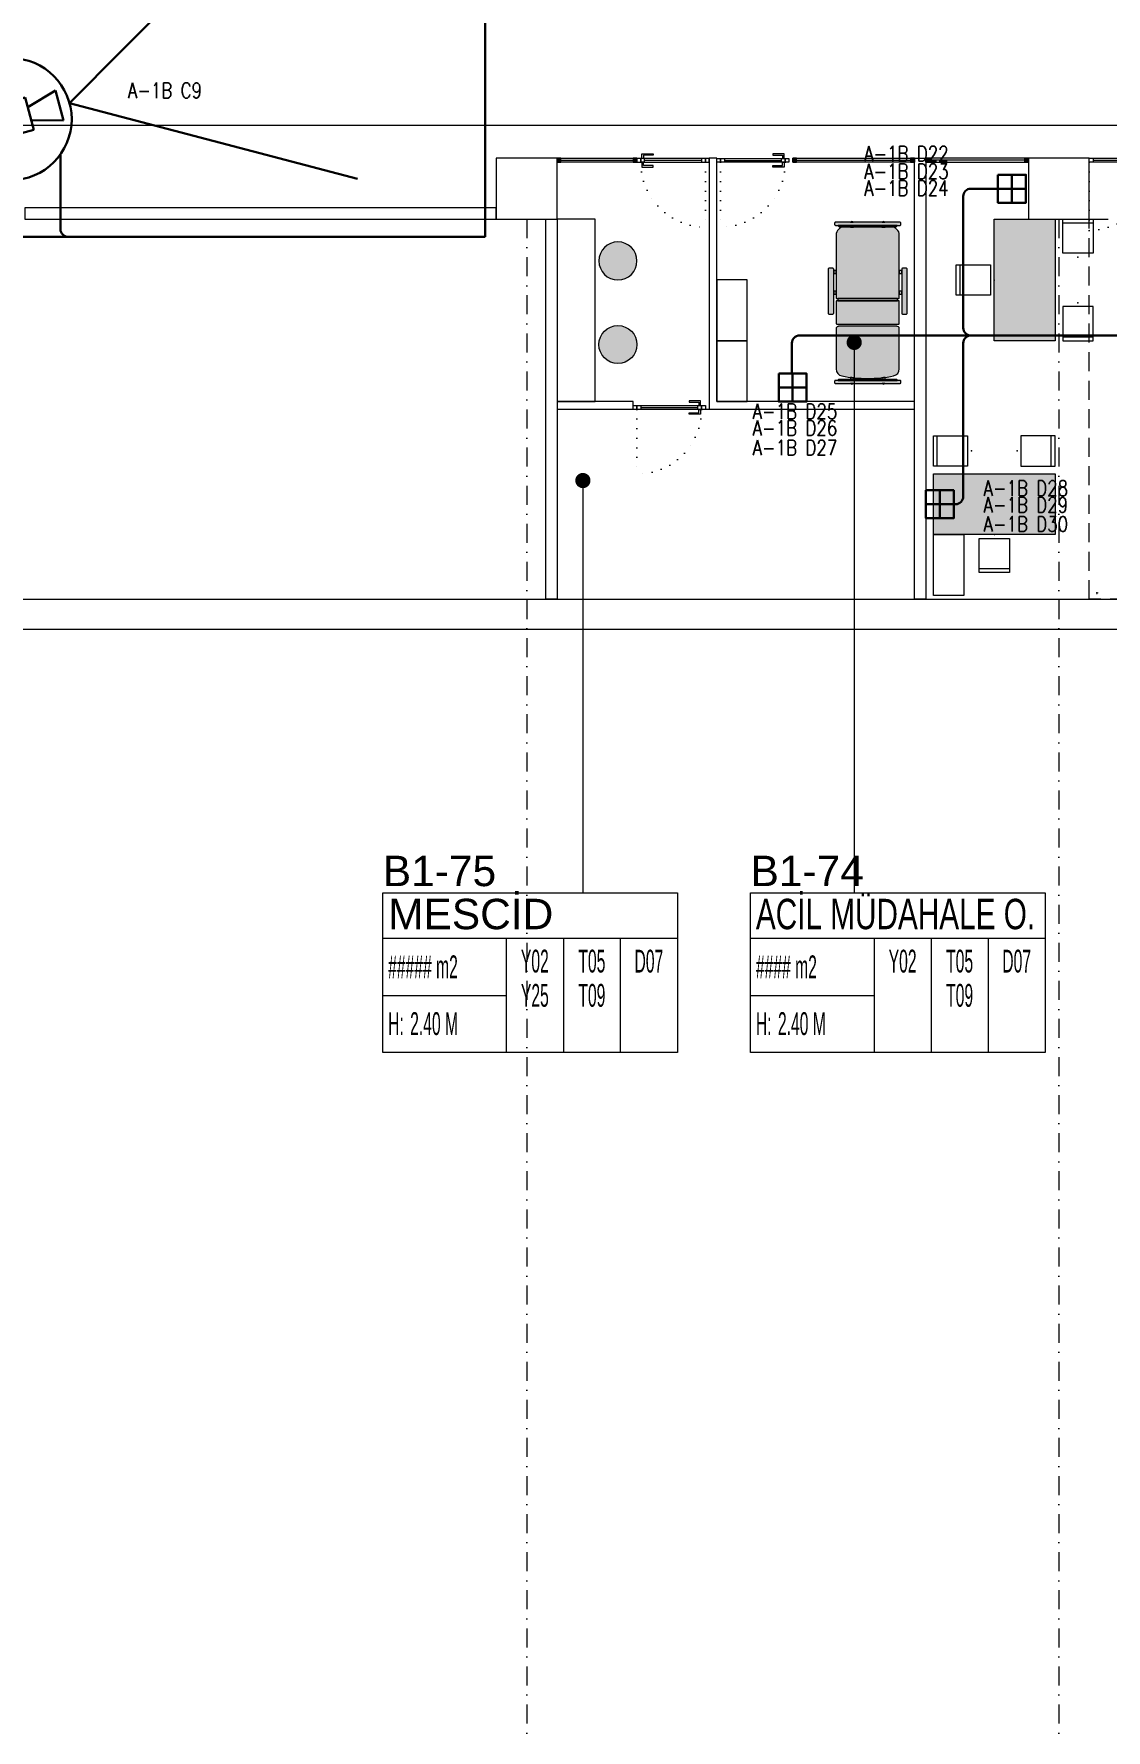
# Model space of a CAD drawing. Header units: metres. Extents: x -13621 to 152406, y -16073 to 22221.
# Drawn here: x 65932 to 67342, y -1987 to 244 of the extents above; entities that cross this region are included whole.
import ezdxf
from ezdxf.enums import TextEntityAlignment as Align

# ---------------------------------------------------------------- set-up
doc = ezdxf.new("R2010")
doc.units = ezdxf.units.M
doc.header["$LTSCALE"] = 100
doc.header["$MEASUREMENT"] = 0
for name, pattern in [('DASHDOT2', [0.5, 0.25, -0.125, 0, -0.125]), ('DOT2', [0.125, 0, -0.125]), ('DOT5', [0.75, 0, -0.75]), ('HIDDEN', [0.375, 0.25, -0.125])]:
    doc.linetypes.add(name, pattern=pattern)
doc.layers.get('0').update_dxf_attribs({"color": 9, "lineweight": 9})
for name, color, linetype, lineweight in [('00', 9, 'Continuous', 9), ('01', 9, 'Continuous', 9), ('05', 9, 'Continuous', 9), ('05S', 9, 'Continuous', 9), ('06B', 9, 'Continuous', 9), ('06D', 9, 'Continuous', 9), ('10', 9, 'Continuous', 9), ('11', 9, 'Continuous', 9), ('15', 9, 'Continuous', 9), ('20', 9, 'DOT2', 9), ('21_mahal200', 9, 'Continuous', 9), ('24', 9, 'DASHDOT2', 9), ('25', 9, 'Continuous', 9), ('Data  Tavan', 170, 'Continuous', 30), ('DATA YER', 30, 'Continuous', 30), ('E-DAHİLİ DOME KAMERA', 7, 'Continuous', 30), ('E-DAHİLİ KAMERA', 7, 'Continuous', 30), ('E-DUVARA MONTE PRİZ KUTUSU', 7, 'Continuous', 30), ('E-YAZI', 7, 'Continuous', 30)]:
    doc.layers.add(name, color=color, linetype=linetype, lineweight=lineweight)
doc.styles.add('Arial', font='arial.ttf', dxfattribs={"height": 2.5})
doc.styles.add('E-YAZI', font='txttw.shx')
doc.styles.add('MuuM_TEXT-STANDART', font='ARIALN.TTF')
doc.dimstyles.new('MuuM_DIM200', dxfattribs={"dimscale": 20, "dimtxt": 2, "dimasz": 1, "dimexe": 1, "dimexo": 1, "dimgap": 1, "dimtad": 1, "dimdec": 1, "dimrnd": 0.5, "dimdsep": 46, "dimtxsty": 'MuuM_TEXT-STANDART', "dimblk": 'ARCHTICK', "dimcen": 0, "dimdle": 0.15, "dimclrd": 256, "dimclre": 256, "dimclrt": 256, "dimadec": 0, "dimazin": 0, "dimtfac": 5, "dimtdec": 1, "dimtix": 1, "dimtmove": 2, "dimatfit": 3, "dimldrblk": 'DOT', "dimfxl": 3, "dimfxlon": 1, "dimtolj": 1, "dimlwd": -1, "dimlwe": -1, "dimarcsym": 0})

# ---------------------------------------------------------------- blocks, each defined once
blk = doc.blocks.new('p-akslar_yeni')
at = {"layer": '24'}
for points in [[(16995, -8575), (16995, -11897.2)], [(17695, -8575), (17695, -11897.2)]]:
    blk.add_lwpolyline(points, dxfattribs=at)
blk = doc.blocks.new('10_DUVARA MONTE PRİZ KUTUSU')
at = {"layer": 'E-DUVARA MONTE PRİZ KUTUSU', "color": 4}
for p, q in [((24.5, 0), (-24.5, 0)), ((0, 24.5), (0, -24.5))]:
    blk.add_line(p, q, dxfattribs=at)
blk.add_lwpolyline([(-24.5, -24.5), (24.5, -24.5), (24.5, 24.5), (-24.5, 24.5)], close=True, dxfattribs=at)
blk = doc.blocks.new('100_DAHİLİ DOME KAMERA')
at = {"layer": 'E-DAHİLİ DOME KAMERA', "color": 4}
for p, q in [((-1.936, 0.715), (-1.936, -0.689)), ((0.82, 0.715), (-1.936, 0.715)), ((0.82, -0.689), (0.82, 0.715)), ((0.82, 0.294), (2.131, 0.668)), ((2.131, 0.668), (2.131, -0.643)), ((-1.936, -0.689), (0.82, -0.689)), ((0.82, -0.268), (2.131, -0.643))]:
    blk.add_line(p, q, dxfattribs=at)
at = {"layer": 'E-DAHİLİ DOME KAMERA', "color": 4, "linetype": 'Continuous'}
blk.add_circle((0, 0), 2.566, dxfattribs=at)
at = {"layer": 'E-DAHİLİ KAMERA', "color": 4}
for q in [(13.416, 6.264), (13.416, -6.264)]:
    blk.add_line((2.566, 0), q, dxfattribs=at)
blk = doc.blocks.new('p-kolon_80x80')
blk.add_lwpolyline([(-40, -40), (40, -40), (40, 40), (-40, 40)], close=True)
blk = doc.blocks.new('1.bod.mimari.elk')
at = {"layer": '01'}
for p in [(10580, -8590), (11280, -8590)]:
    blk.add_blockref('p-kolon_80x80', p, dxfattribs=at)
blk = doc.blocks.new('P-KURANGLEZ')
at = {"layer": '01'}
blk.add_lwpolyline([(7525, -500), (12385, -500), (12385, -5), (12385, 0), (12425, 0), (12425, -540), (7525, -540)], close=True, dxfattribs=at)
blk = doc.blocks.new('_ArchTick')
at = {"color": 0, "linetype": 'ByBlock', "const_width": 0.15}
blk.add_lwpolyline([(-0.5, -0.5), (0.5, 0.5)], dxfattribs=at)
blk = doc.blocks.new('*D464')
at = {"layer": '25', "transparency": 16777216}
for p, q in [((89939.1, -1804.3), (89939.1, -1724.3)), ((101899.1, -1768), (101899.1, -1724.3)), ((89936.1, -1744.3), (101902.1, -1744.3))]:
    blk.add_line(p, q, dxfattribs=at)
at = {"layer": '25', "transparency": 16777216, "xscale": 20, "yscale": 20, "zscale": 20, "rotation": 180}
blk.add_blockref('_ArchTick', (89939.1, -1744.3), dxfattribs=at)
at = {"layer": '25', "transparency": 16777216, "xscale": 20, "yscale": 20, "zscale": 20}
blk.add_blockref('_ArchTick', (101899.1, -1744.3), dxfattribs=at)
at = {"layer": '25', "transparency": 16777216, "insert": (95919.1, -1698.8), "char_height": 50, "attachment_point": 5, "style": 'MuuM_TEXT-STANDART'}
blk.add_mtext('\\A1;11960', dxfattribs=at)
blk = doc.blocks.new('_Dot')
at = {"color": 0, "linetype": 'ByBlock', "lineweight": -2}
blk.add_line((-0.5, 0), (-1, 0), dxfattribs=at)
at = {"color": 0, "linetype": 'ByBlock', "const_width": 0.5}
blk.add_lwpolyline([(-0.25, 0, 1), (0.25, 0, 1)], format="xyb", close=True, dxfattribs=at)
blk = doc.blocks.new('p-sandalye')
blk.add_line((-45, 20), (-45, -20))
blk.add_lwpolyline([(-5, 20), (-50, 20), (-50, -20), (-5, -20)], close=True)
blk.add_point((0, 0.1))
blk = doc.blocks.new('p-masa_doktor')
at = {"layer": '05S'}
blk.add_hatch(color=256, dxfattribs=at).paths.add_polyline_path([(0, 0), (80, 0), (80, -160), (0, -160)])
at = {"linetype": 'DOT5'}
blk.add_lwpolyline([(0, 0), (0, 0)], dxfattribs=at)
blk.add_lwpolyline([(0, 0), (80, 0), (80, -160), (0, -160)], close=True)
at = {"xscale": -1}
for p, rotation in [((110.1, -50), 90), ((0, -80), 179.9999999999999)]:
    blk.add_blockref('p-sandalye', p, dxfattribs=dict(at, rotation=rotation))
at = {"rotation": 90}
blk.add_blockref('p-sandalye', (110.1, -110), dxfattribs=at)
blk = doc.blocks.new('gr-p-birim')
blk.add_lwpolyline([(-0.5, -0.5), (0.5, -0.5), (0.5, 0.5), (-0.5, 0.5)], close=True)
blk = doc.blocks.new('gr-p-birim eleman')
blk.add_lwpolyline([(-1, 0), (0, 0), (0, 1), (-1, 1)], close=True)
blk = doc.blocks.new('p-yuvarlak sandalye')
at = {"layer": '05S'}
h = blk.add_hatch(color=256, dxfattribs=at)
edge = h.paths.add_edge_path()
edge.add_arc((0, 30), 25, 0, 360)
blk.add_circle((0, 30), 25)
blk = doc.blocks.new('p-hastayatagi')
at = {"layer": '05S'}
h = blk.add_hatch(color=255, dxfattribs=at)
h.dxf.hatch_style = 1
edge = h.paths.add_edge_path()
edge.add_arc((42.5, -1), 1.04, 0, 90)
edge.add_line((42.5, 0), (-42.5, 0))
edge.add_arc((-42.5, -1), 1.04, 90, 180)
edge.add_line((-43.5, -1), (-43.5, -3.1))
edge.add_arc((-42.5, -3.1), 1.04, 180, 270)
edge.add_line((-42.5, -4.1), (-38.7, -4.1))
edge.add_line((-38.7, -4.1), (38.7, -4.1))
edge.add_line((38.7, -4.1), (42.5, -4.1))
edge.add_arc((42.5, -3.1), 1.04, 270, 360)
edge.add_line((43.5, -3.1), (43.5, -1))
edge = h.paths.add_edge_path()
edge.add_arc((32.1, -19.2), 9.43, 0, 78.538)
edge.add_arc((0, -177.7), 171.1, 78.538, 90)
edge.add_arc((0, -177.7), 171.1, 90, 101.462)
edge.add_arc((-32.1, -19.2), 9.43, 101.462, 180.2214)
edge.add_line((-41.6, -19.3), (-41.5, -72.9))
edge.add_arc((-38.4, -72.1), 3.11, 194.8351, 207.8181)
edge.add_arc((-38.4, -72.1), 3.11, 207.8181, 255.1649)
edge.add_arc((-38.4, -72.1), 3.11, 255.1649, 270)
edge.add_line((-38.4, -75.2), (38.4, -75.2))
edge.add_arc((38.4, -72.1), 3.11, 270, 284.8351)
edge.add_arc((38.4, -72.1), 3.11, 284.8351, 332.1819)
edge.add_arc((38.4, -72.1), 3.11, 332.1819, 345.1649)
edge.add_arc((38.4, -72.1), 3.11, 345.1649, 360)
edge.add_line((41.6, -72.1), (41.6, -19.2))
edge = h.paths.add_edge_path()
edge.add_arc((40.4, -79.2), 1.14, 0, 90)
edge.add_line((40.4, -78.1), (-40.4, -78.1))
edge.add_arc((-40.4, -79.2), 1.14, 90, 180)
edge.add_line((-41.6, -79.2), (-41.6, -107.7))
edge.add_arc((-40.4, -107.7), 1.14, 180, 270)
edge.add_line((-40.4, -108.9), (40.4, -108.9))
edge.add_arc((40.4, -107.7), 1.14, 270, 360)
edge.add_line((41.6, -107.7), (41.6, -79.2))
edge = h.paths.add_edge_path()
edge.add_arc((50.9, -92.4), 1.04, 0, 90)
edge.add_line((50.9, -91.4), (45.8, -91.4))
edge.add_arc((45.8, -92.4), 1.04, 90, 180)
edge.add_line((44.7, -92.4), (44.7, -150.4))
edge.add_arc((45.8, -150.4), 1.04, 180, 270)
edge.add_line((45.8, -151.5), (50.9, -151.5))
edge.add_arc((50.9, -150.4), 1.04, 270, 360)
edge.add_line((52, -150.4), (52, -92.4))
edge = h.paths.add_edge_path()
edge.add_arc((-45.8, -92.4), 1.04, 0, 90)
edge.add_line((-45.8, -91.4), (-50.9, -91.4))
edge.add_arc((-50.9, -92.4), 1.04, 90, 180)
edge.add_line((-52, -92.4), (-52, -150.4))
edge.add_arc((-50.9, -150.4), 1.04, 180, 270)
edge.add_line((-50.9, -151.5), (-45.8, -151.5))
edge.add_arc((-45.8, -150.4), 1.04, 270, 360)
edge.add_line((-44.7, -150.4), (-44.7, -92.4))
edge = h.paths.add_edge_path()
edge.add_arc((40.5, -112.8), 1.04, 0, 90)
edge.add_line((40.5, -111.8), (-40.5, -111.8))
edge.add_arc((-40.5, -112.8), 1.04, 90, 180)
edge.add_line((-41.6, -112.8), (-41.6, -195.3))
edge.add_arc((-31.1, -195.3), 10.5, 180, 270)
edge.add_line((-31.1, -205.8), (31.1, -205.8))
edge.add_arc((31.1, -195.3), 10.5, 270, 360)
edge.add_line((41.6, -195.3), (41.6, -112.8))
edge = h.paths.add_edge_path()
edge.add_line((22.4, -212.1), (19, -212.1))
edge.add_arc((20.7, -210.8), 2.18, 218.2466, 321.7534)
edge = h.paths.add_edge_path()
edge.add_line((-19, -212.1), (-22.4, -212.1))
edge.add_arc((-20.7, -210.8), 2.18, 218.2466, 321.7534)
edge = h.paths.add_edge_path()
edge.add_arc((42.5, -209), 1.04, 0, 90)
edge.add_line((42.5, -208), (38.7, -208))
edge.add_line((38.7, -208), (-38.7, -208))
edge.add_line((-38.7, -208), (-42.5, -208))
edge.add_arc((-42.5, -209), 1.04, 90, 180)
edge.add_line((-43.5, -209), (-43.5, -211.1))
edge.add_arc((-42.5, -211.1), 1.04, 180, 270)
edge.add_line((-42.5, -212.1), (42.5, -212.1))
edge.add_arc((42.5, -211.1), 1.04, 270, 360)
edge.add_line((43.5, -211.1), (43.5, -209))
edge = h.paths.add_edge_path()
edge.add_line((37.9, -206.7), (-37.9, -206.7))
edge.add_arc((-37.9, -207.6), 0.829, 90, 180)
edge.add_line((-38.7, -207.6), (-38.7, -208))
edge.add_line((-38.7, -208), (38.7, -208))
edge.add_line((38.7, -208), (38.7, -207.6))
edge.add_arc((37.9, -207.6), 0.829, 0, 90)
h.paths.add_polyline_path([(-18.7, -205.8), (-22.8, -205.8), (-22.8, -206.7), (-18.7, -206.7)])
h.paths.add_polyline_path([(22.8, -205.8), (18.7, -205.8), (18.7, -206.7), (22.8, -206.7)])
h.paths.add_polyline_path([(44.7, -144.6), (41.6, -144.6), (41.6, -148.6), (44.7, -148.6)])
h.paths.add_polyline_path([(44.7, -117.7), (41.6, -117.7), (41.6, -121.6), (44.7, -121.6)])
h.paths.add_polyline_path([(39.4, -108.9), (-39.4, -108.9), (-39.4, -111.8), (39.4, -111.8)])
h.paths.add_polyline_path([(-41.6, -117.7), (-44.7, -117.7), (-44.7, -121.6), (-41.6, -121.6)])
h.paths.add_polyline_path([(-41.6, -144.6), (-44.7, -144.6), (-44.7, -148.6), (-41.6, -148.6)])
edge = h.paths.add_edge_path()
edge.add_line((-18.7, -5.4), (-22.8, -5.4))
edge.add_line((-22.8, -5.4), (-22.8, -8.1))
edge.add_arc((0, -177.7), 171.1, 96.2591, 97.6576, ccw=False)
edge.add_line((-18.7, -7.6), (-18.7, -5.4))
edge = h.paths.add_edge_path()
edge.add_line((38.7, -4.6), (38.7, -4.1))
edge.add_line((38.7, -4.1), (-38.7, -4.1))
edge.add_line((-38.7, -4.1), (-38.7, -4.6))
edge.add_arc((-37.9, -4.6), 0.829, 180, 270)
edge.add_line((-37.9, -5.4), (37.9, -5.4))
edge.add_arc((37.9, -4.6), 0.829, 270, 360)
edge = h.paths.add_edge_path()
edge.add_line((-22.4, 0), (-19, 0))
edge.add_arc((-20.7, -1.3), 2.18, 38.2466, 141.7534)
edge = h.paths.add_edge_path()
edge.add_line((19, 0), (22.4, 0))
edge.add_arc((20.7, -1.3), 2.18, 38.2466, 141.7534)
edge = h.paths.add_edge_path()
edge.add_line((22.8, -5.4), (18.7, -5.4))
edge.add_line((18.7, -5.4), (18.7, -7.6))
edge.add_arc((0, -177.7), 171.1, 82.3424, 83.7409, ccw=False)
edge.add_line((22.8, -8.1), (22.8, -5.4))
for points in [[(43.5, -1, 0.414214), (42.5, 0), (-42.5, 0, 0.414214), (-43.5, -1), (-43.5, -3.1, 0.414214), (-42.5, -4.1), (-38.7, -4.1), (38.7, -4.1), (42.5, -4.1, 0.414214), (43.5, -3.1)], [(-22.4, 0), (-19, 0, 0.485071)], [(19, 0), (22.4, 0, 0.485071)], [(41.6, -19.2, 0.356763), (34, -10, 0.050054), (0, -6.6, 0.050054), (-34, -10, 0.357852), (-41.6, -19.3), (-41.5, -72.9, 0.05671), (-41.2, -73.5, 0.209579), (-39.2, -75.1, 0.064821), (-38.4, -75.2), (38.4, -75.2, 0.064821), (39.2, -75.1, 0.209579), (41.2, -73.5, 0.05671), (41.5, -72.9, 0.064821), (41.6, -72.1)], [(38.7, -4.6), (38.7, -4.1), (-38.7, -4.1), (-38.7, -4.6, 0.414214), (-37.9, -5.4), (37.9, -5.4, 0.414214)], [(-18.7, -5.4), (-22.8, -5.4), (-22.8, -8.1, -0.006102), (-18.7, -7.6)], [(22.8, -5.4), (18.7, -5.4), (18.7, -7.6, -0.006102), (22.8, -8.1)], [(41.6, -79.2, 0.414214), (40.4, -78.1), (-40.4, -78.1, 0.414214), (-41.6, -79.2), (-41.6, -107.7, 0.414214), (-40.4, -108.9), (40.4, -108.9, 0.414214), (41.6, -107.7)], [(-44.7, -92.4, 0.414214), (-45.8, -91.4), (-50.9, -91.4, 0.414214), (-52, -92.4), (-52, -150.4, 0.414214), (-50.9, -151.5), (-45.8, -151.5, 0.414214), (-44.7, -150.4)], [(52, -92.4, 0.414214), (50.9, -91.4), (45.8, -91.4, 0.414214), (44.7, -92.4), (44.7, -150.4, 0.414214), (45.8, -151.5), (50.9, -151.5, 0.414214), (52, -150.4)], [(41.6, -112.8, 0.414214), (40.5, -111.8), (-40.5, -111.8, 0.414214), (-41.6, -112.8), (-41.6, -195.3, 0.414214), (-31.1, -205.8), (31.1, -205.8, 0.414214), (41.6, -195.3)], [(43.5, -209, 0.414214), (42.5, -208), (38.7, -208), (-38.7, -208), (-42.5, -208, 0.414214), (-43.5, -209), (-43.5, -211.1, 0.414214), (-42.5, -212.1), (42.5, -212.1, 0.414214), (43.5, -211.1)], [(37.9, -206.7), (-37.9, -206.7, 0.414214), (-38.7, -207.6), (-38.7, -208), (38.7, -208), (38.7, -207.6, 0.414214)], [(-19, -212.1), (-22.4, -212.1, 0.485071)], [(22.4, -212.1), (19, -212.1, 0.485071)]]:
    blk.add_lwpolyline(points, format="xyb", close=True)
for points in [[(39.4, -108.9), (-39.4, -108.9), (-39.4, -111.8), (39.4, -111.8)], [(-41.6, -117.7), (-44.7, -117.7), (-44.7, -121.6), (-41.6, -121.6)], [(44.7, -117.7), (41.6, -117.7), (41.6, -121.6), (44.7, -121.6)], [(-41.6, -144.6), (-44.7, -144.6), (-44.7, -148.6), (-41.6, -148.6)], [(44.7, -144.6), (41.6, -144.6), (41.6, -148.6), (44.7, -148.6)], [(-18.7, -205.8), (-22.8, -205.8), (-22.8, -206.7), (-18.7, -206.7)], [(22.8, -205.8), (18.7, -205.8), (18.7, -206.7), (22.8, -206.7)]]:
    blk.add_lwpolyline(points, close=True)
blk = doc.blocks.new('p-al-01')
at = {"layer": '06B'}
for points in [[(27, 4.3), (27, 10.6), (42, 10.6), (42, 8.7), (29.3, 8.7), (29.3, 8.7), (29.3, 4.3), (27, 4.3)], [(27, -0.7), (27, -6.9), (42, -6.9), (42, -5), (29.3, -5), (29.3, -5), (29.3, -0.7), (27, -0.7)]]:
    blk.add_lwpolyline(points, dxfattribs=at)
at = {"layer": '06D'}
for p, q in [((115.7, 4.3), (28.8, 4.3)), ((28.8, -0.7), (115.7, -0.7))]:
    blk.add_line(p, q, dxfattribs=at)
at = {"layer": '10'}
for points in [[(25.7, -0.7), (25.7, 4.3), (20.7, 4.3), (20.7, -0.7)], [(30.7, -0.7), (30.7, 4.3), (25.7, 4.3), (25.7, -0.7)], [(110.7, -0.7), (110.7, 4.3), (105.7, 4.3), (105.7, -0.7)], [(115.7, -0.7), (115.7, 4.3), (110.7, 4.3), (110.7, -0.7)]]:
    blk.add_lwpolyline(points, close=True, dxfattribs=at)
at = {"layer": '15'}
blk.add_lwpolyline([(105.7, 1.8), (30.7, 1.8)], dxfattribs=at)
at = {"layer": '20'}
blk.add_lwpolyline([(110.7, -0.7), (110.7, -85.7)], dxfattribs=at)
blk.add_arc((110.7, -0.7), 85, 180, 270, dxfattribs=at)
blk = doc.blocks.new('prf-10x10')
blk.add_lwpolyline([(-5, -5), (5, -5), (5, 5), (-5, 5)], close=True)
at = {"color": 255}
blk.add_solid([(-5, -5), (5, -5), (-5, 5), (5, 5)], dxfattribs=at)
at = {"layer": '10'}
blk.add_point((0, 0), dxfattribs=at)
blk = doc.blocks.new('*U397')
at = {"layer": '06D'}
blk.add_lwpolyline([(-2.5, 160), (2.5, 160), (2.5, 0), (-2.5, 0)], close=True, dxfattribs=at)
at = {"layer": '15'}
blk.add_lwpolyline([(0, 155), (0, 5)], dxfattribs=at)
at = {"layer": '10', "xscale": 0.5, "yscale": 0.5, "rotation": 90}
for p in [(0, 157.5), (0, 2.5)]:
    blk.add_blockref('prf-10x10', p, dxfattribs=at)
blk = doc.blocks.new('*U400')
at = {"layer": '06D'}
blk.add_lwpolyline([(-2.5, 105), (2.5, 105), (2.5, 0), (-2.5, 0)], close=True, dxfattribs=at)
at = {"layer": '15'}
blk.add_lwpolyline([(0, 100), (0, 5)], dxfattribs=at)
at = {"layer": '10', "xscale": 0.5, "yscale": 0.5, "rotation": 90}
for p in [(0, 102.5), (0, 2.5)]:
    blk.add_blockref('prf-10x10', p, dxfattribs=at)
blk = doc.blocks.new('*U392')
at = {"layer": '06D'}
blk.add_lwpolyline([(-2.5, 135), (2.5, 135), (2.5, 0), (-2.5, 0)], close=True, dxfattribs=at)
at = {"layer": '15'}
blk.add_lwpolyline([(0, 130), (0, 5)], dxfattribs=at)
at = {"layer": '10', "xscale": 0.5, "yscale": 0.5, "rotation": 90}
for p in [(0, 132.5), (0, 2.5)]:
    blk.add_blockref('prf-10x10', p, dxfattribs=at)
blk = doc.blocks.new('p-al-01_a')
at = {"layer": '06B'}
for points in [[(-5, -88.6), (-11.2, -88.6), (-11.2, -73.6), (-9.4, -73.6), (-9.4, -86.4), (-9.4, -86.4), (-5, -86.4), (-5, -88.6)], [(0, -88.6), (6.2, -88.6), (6.2, -73.6), (4.4, -73.6), (4.4, -86.4), (4.4, -86.4), (0, -86.4), (0, -88.6)]]:
    blk.add_lwpolyline(points, dxfattribs=at)
at = {"layer": '06D'}
for p, q in [((-5, -86.9), (-5, -5)), ((0, -5), (0, -86.9)), ((-5, -93.1), (-5, -175)), ((0, -175), (0, -93.1))]:
    blk.add_line(p, q, dxfattribs=at)
at = {"layer": '10'}
for points in [[(-5, 0), (0, 0), (0, -5), (-5, -5)], [(-5, -85), (0, -85), (0, -90), (-5, -90)], [(-5, -95), (0, -95), (0, -90), (-5, -90)], [(-5, -180), (0, -180), (0, -175), (-5, -175)]]:
    blk.add_lwpolyline(points, close=True, dxfattribs=at)
at = {"layer": '15'}
for points in [[(-2.5, -5), (-2.5, -85)], [(-2.5, -175), (-2.5, -95)]]:
    blk.add_lwpolyline(points, dxfattribs=at)
at = {"layer": '20'}
for points in [[(-5.3, 0), (-94.9, 0)], [(-5.3, -180), (-94.9, -180)], [(-5, -180), (-94.9, -180)]]:
    blk.add_lwpolyline(points, dxfattribs=at)
for centre, start, end in [((-1.5, 3.4), 182.0745, 267.6937), ((-1.5, -183.4), 92.3063, 177.9255)]:
    blk.add_arc(centre, 93.5, start, end, dxfattribs=at)
blk = doc.blocks.new('0_roomno2')
blk.add_lwpolyline([(19.38, -10.5), (0, -10.5), (0, 0), (19.38, 0)], close=True)
for points in [[(0, -3), (19.38, -3)], [(8.12, -3), (8.12, -10.5)], [(11.88, -3), (11.88, -10.5)], [(15.62, -3), (15.62, -10.5)], [(0, -6.75), (8.12, -6.75)]]:
    blk.add_lwpolyline(points)
at = {"style": 'MuuM_TEXT-STANDART', "width": 0.6}
blk.add_text('H:', height=1.5, dxfattribs=at).set_placement((0.35, -8.61), align=Align.MIDDLE_LEFT)
at = {"style": 'Arial'}
blk.add_attdef('ODANO', (0, 1.17), '', height=2, dxfattribs=at)
blk.add_attdef('MEKANADI', text='', height=2, dxfattribs=at).set_placement((0.35, -3), align=Align.BOTTOM_LEFT)
at = {"style": 'MuuM_TEXT-STANDART', "width": 0.6}
for tag, p in [('M2', (0.35, -4.88)), ('TEMIZTAVANYUKSEKLIGI', (1.8, -8.61))]:
    blk.add_attdef(tag, text='', height=1.5, dxfattribs=at).set_placement(p, align=Align.MIDDLE_LEFT)
for tag, p in [('YER01', (10, -4.5)), ('TAVAN01', (13.75, -4.5)), ('DUVAR01', (17.5, -4.5)), ('YER02', (10, -6.75)), ('TAVAN02', (13.75, -6.75)), ('DUVAR02', (17.5, -6.75)), ('YER03', (10, -9)), ('TAVAN03', (13.75, -9)), ('DUVAR03', (17.5, -9))]:
    blk.add_attdef(tag, text='', height=1.5, dxfattribs=at).set_placement(p, align=Align.MIDDLE_CENTER)
blk = doc.blocks.new('1.bod.mimari1.elk')
at = {"layer": '00'}
for points in [[(10540, -8615), (9920, -8615), (9920, -8630), (10540, -8630)], [(10605, -8630), (10620, -8630), (10620, -9130), (10605, -9130)]]:
    blk.add_lwpolyline(points, close=True, dxfattribs=at)
at = {"layer": '06D'}
blk.add_line((10620, -9130), (11090, -9130), dxfattribs=at)
blk.add_lwpolyline([(10720, -8880), (10820, -8880)], dxfattribs=at)
at = {"layer": '11'}
for points in [[(11090, -8870), (10830, -8870), (10830, -8560), (10830, -8560), (10830, -8550), (10820, -8550), (10820, -8560), (10820, -8560)], [(10820, -8560), (10820, -8870), (10820, -8870), (10820, -8880), (11090, -8880)]]:
    blk.add_lwpolyline(points, dxfattribs=at)
for points in [[(11105, -8550), (11105, -9130), (11090, -9130), (11090, -8550)], [(10620, -8880), (10720, -8880), (10720, -8870), (10620, -8870)]]:
    blk.add_lwpolyline(points, close=True, dxfattribs=at)
at = {"layer": '20', "linetype": 'HIDDEN'}
blk.add_lwpolyline([(12385, -9130), (11320, -9130), (11320, -8630), (12385, -8630)], close=True, dxfattribs=at)
blk.add_blockref('p-al-01', (10704.33, -8554.6))
at = {"xscale": -1}
for p in [(10945.67, -8554.6), (10835.67, -8879.6)]:
    blk.add_blockref('p-al-01', p, dxfattribs=at)
for name, p, rotation in [('p-al-01_a', (11320, -8550), 90), ('*U400', (10725, -8552.5), 90.00000000000001), ('*U397', (11090, -8552.5), 90.00000000000001)]:
    blk.add_blockref(name, p, dxfattribs=dict(rotation=rotation))
at = {"xscale": -1, "rotation": 270}
blk.add_blockref('*U392', (11105, -8552.5), dxfattribs=at)
at = {"layer": '01'}
blk.add_blockref('P-KURANGLEZ', (0, -8630), dxfattribs=at)
at = {"layer": '05'}
for name, p, xscale, yscale in [('gr-p-birim eleman', (10670, -8870), 50, 240), ('gr-p-birim', (10850, -8750), 40, 80), ('gr-p-birim', (10850, -8830), 40, 80), ('gr-p-birim', (11135, -9085), -40, 80)]:
    blk.add_blockref(name, p, dxfattribs=dict(at, xscale=xscale, yscale=yscale))
for name, p, rotation in [('p-hastayatagi', (11028.52, -8846.22), 180), ('p-yuvarlak sandalye', (10670, -8795), 270), ('p-masa_doktor', (11115, -9045), 90.00000000000001)]:
    blk.add_blockref(name, p, dxfattribs=dict(at, rotation=rotation))
blk.add_blockref('p-masa_doktor', (11195, -8630), dxfattribs=at)
at = {"layer": '05', "xscale": -1, "rotation": 270}
blk.add_blockref('p-yuvarlak sandalye', (10670, -8685), dxfattribs=at)
at = {"layer": '21_mahal200'}
ref = blk.add_blockref('0_roomno2', (10390.71, -9516.02), dxfattribs=dict(at, xscale=20, yscale=20, zscale=20))
ref.add_attrib('ODANO', 'B1-75', (10390.71, -9507.38), dxfattribs={"layer": '0', "height": 40, "style": 'Arial'})
ref.add_attrib('MEKANADI', 'MESCİD', dxfattribs={"layer": '0', "height": 40, "style": 'Arial'}).set_placement((10397.71, -9576.02), align=Align.BOTTOM_LEFT)
ref.add_attrib('M2', '##### m2', dxfattribs={"layer": '0', "height": 30, "style": 'MuuM_TEXT-STANDART', "width": 0.6}).set_placement((10397.71, -9613.52), align=Align.MIDDLE_LEFT)
ref.add_attrib('TEMIZTAVANYUKSEKLIGI', '2.40 M', dxfattribs={"layer": '0', "height": 30, "style": 'MuuM_TEXT-STANDART', "width": 0.6}).set_placement((10426.71, -9688.18), align=Align.MIDDLE_LEFT)
ref.add_attrib('YER01', 'Y02', dxfattribs={"layer": '0', "height": 30, "style": 'MuuM_TEXT-STANDART', "width": 0.6}).set_placement((10590.71, -9606.02), align=Align.MIDDLE_CENTER)
ref.add_attrib('TAVAN01', 'T05', dxfattribs={"layer": '0', "height": 30, "style": 'MuuM_TEXT-STANDART', "width": 0.6}).set_placement((10665.71, -9606.02), align=Align.MIDDLE_CENTER)
ref.add_attrib('DUVAR01', 'D07', dxfattribs={"layer": '0', "height": 30, "style": 'MuuM_TEXT-STANDART', "width": 0.6}).set_placement((10740.71, -9606.02), align=Align.MIDDLE_CENTER)
ref.add_attrib('YER02', 'Y25', dxfattribs={"layer": '0', "height": 30, "style": 'MuuM_TEXT-STANDART', "width": 0.6}).set_placement((10590.71, -9651.02), align=Align.MIDDLE_CENTER)
ref.add_attrib('TAVAN02', 'T09', dxfattribs={"layer": '0', "height": 30, "style": 'MuuM_TEXT-STANDART', "width": 0.6}).set_placement((10665.71, -9651.02), align=Align.MIDDLE_CENTER)
ref = blk.add_blockref('0_roomno2', (10874.45, -9516.02), dxfattribs=dict(at, xscale=20, yscale=20, zscale=20))
ref.add_attrib('ODANO', 'B1-74', (10874.45, -9507.38), dxfattribs={"layer": '0', "height": 40, "style": 'Arial'})
ref.add_attrib('MEKANADI', 'ACİL MÜDAHALE O.', dxfattribs={"layer": '0', "height": 40, "style": 'Arial', "width": 0.7}).set_placement((10881.45, -9576.02), align=Align.BOTTOM_LEFT)
ref.add_attrib('M2', '#### m2', dxfattribs={"layer": '0', "height": 30, "style": 'MuuM_TEXT-STANDART', "width": 0.6}).set_placement((10881.45, -9613.52), align=Align.MIDDLE_LEFT)
ref.add_attrib('TEMIZTAVANYUKSEKLIGI', '2.40 M', dxfattribs={"layer": '0', "height": 30, "style": 'MuuM_TEXT-STANDART', "width": 0.6}).set_placement((10910.45, -9688.18), align=Align.MIDDLE_LEFT)
ref.add_attrib('YER01', 'Y02', dxfattribs={"layer": '0', "height": 30, "style": 'MuuM_TEXT-STANDART', "width": 0.6}).set_placement((11074.45, -9606.02), align=Align.MIDDLE_CENTER)
ref.add_attrib('TAVAN01', 'T05', dxfattribs={"layer": '0', "height": 30, "style": 'MuuM_TEXT-STANDART', "width": 0.6}).set_placement((11149.45, -9606.02), align=Align.MIDDLE_CENTER)
ref.add_attrib('DUVAR01', 'D07', dxfattribs={"layer": '0', "height": 30, "style": 'MuuM_TEXT-STANDART', "width": 0.6}).set_placement((11224.45, -9606.02), align=Align.MIDDLE_CENTER)
ref.add_attrib('TAVAN02', 'T09', dxfattribs={"layer": '0', "height": 30, "style": 'MuuM_TEXT-STANDART', "width": 0.6}).set_placement((11149.45, -9651.02), align=Align.MIDDLE_CENTER)
at = {"layer": '25'}
dim = blk.add_linear_dim(base=(12000, -8506.3), p1=(40, -8984.77), p2=(12000, -8550), dimstyle='MuuM_DIM200', override={"dimtxt": 2.5}, dxfattribs=at)
dim.commit()
dim.dimension.update_dxf_attribs({"geometry": '*D464', "text_midpoint": (6020, -8460.78), "insert": (-89899.09, -6762)})
at = {"layer": '21_mahal200'}
for points in [[(11010.78, -8792.15), (11010.78, -9516.02)], [(10653.88, -8973.84), (10653.88, -9516.02)]]:
    blk.add_leader(points, dimstyle='MuuM_DIM200', override={"dimasz": 1, "dimfxl": 10}, dxfattribs=at)

msp = doc.modelspace()

# ---------------------------------------------------------------- linework, layer by layer
at = {"layer": 'Data  Tavan'}
for p, q in [((66525.5, 745.3), (66525.5, -23.3)), ((65966.8, 85.3), (65966.8, -13.3)), ((65662.1, -23.3), (66525.5, -23.3))]:
    msp.add_line(p, q, dxfattribs=at)
msp.add_arc((65976.8, -13.3), 10, 180, 270, dxfattribs=at)
at = {"layer": 'DATA YER', "color": 5}
for p, q in [((67154.2, -143.1), (67154.2, 30)), ((67199.8, 40), (67164.2, 40)), ((67144.2, -153.1), (66938.9, -153.1)), ((67144.2, -153.1), (67167.9, -153.1)), ((67786.6, -153.1), (67164.2, -153.1)), ((67164.2, -153.1), (67164.2, -153.1)), ((66928.9, -163.1), (66928.9, -203.3)), ((67154.2, -163.1), (67154.2, -365))]:
    msp.add_line(p, q, dxfattribs=at)
at = {"layer": 'DATA YER'}
msp.add_line((67141.7, -375), (67144.2, -375), dxfattribs=at)
at = {"layer": 'DATA YER', "color": 5}
for centre, start, end in [((67164.2, 30), 90, 180), ((67144.2, -143.1), 0, 0), ((66938.9, -163.1), 90, 180), ((67164.2, -143.1), 180, 270), ((67164.2, -163.1), 90, 180), ((67144.2, -365), 270, 0)]:
    msp.add_arc(centre, 10, start, end, dxfattribs=at)
at = {"layer": 'DATA YER'}
msp.add_arc((67329.5, -491.1), 1, 270, 0, dxfattribs=at)

# ---------------------------------------------------------------- block references
at = {"layer": '06D'}
for name in ['1.bod.mimari.elk', '1.bod.mimari1.elk']:
    msp.add_blockref(name, (56000, 8630), dxfattribs=at)
at = {"layer": '24'}
msp.add_blockref('p-akslar_yeni', (49585, 8575), dxfattribs=at)
at = {"layer": 'E-DAHİLİ DOME KAMERA', "xscale": 31.24999999833941, "yscale": 31.24999999833941, "zscale": 31.24999999833941, "rotation": 15.23956157108291}
msp.add_blockref('100_DAHİLİ DOME KAMERA', (65901.3, 131.5), dxfattribs=at)
at = {"layer": 'E-DUVARA MONTE PRİZ KUTUSU', "color": 3, "xscale": -0.75, "yscale": 0.75, "zscale": 0.75, "rotation": 180}
for p in [(67218.2, 40), (66929.8, -221.6), (67123.4, -375)]:
    msp.add_blockref('10_DUVARA MONTE PRİZ KUTUSU', p, dxfattribs=at)

# ---------------------------------------------------------------- texts
at = {"layer": 'E-YAZI', "color": 6, "style": 'E-YAZI', "width": 0.8}
for s, p in [('A-1B C9', (66055.5, 159.3)), ('A-1B D22', (67023.9, 76.1)), ('A-1B D23', (67023.9, 52.9)), ('A-1B D24', (67023.9, 30.8)), ('A-1B D25', (66877.4, -262.8)), ('A-1B D26', (66877.4, -284.8)), ('A-1B D27', (66877.4, -310.7)), ('A-1B D28', (67181, -364)), ('A-1B D29', (67181, -385.9)), ('A-1B D30', (67181, -411.1))]:
    msp.add_text(s, height=20, dxfattribs=at).set_placement(p)

doc.saveas('drawing.dxf')
